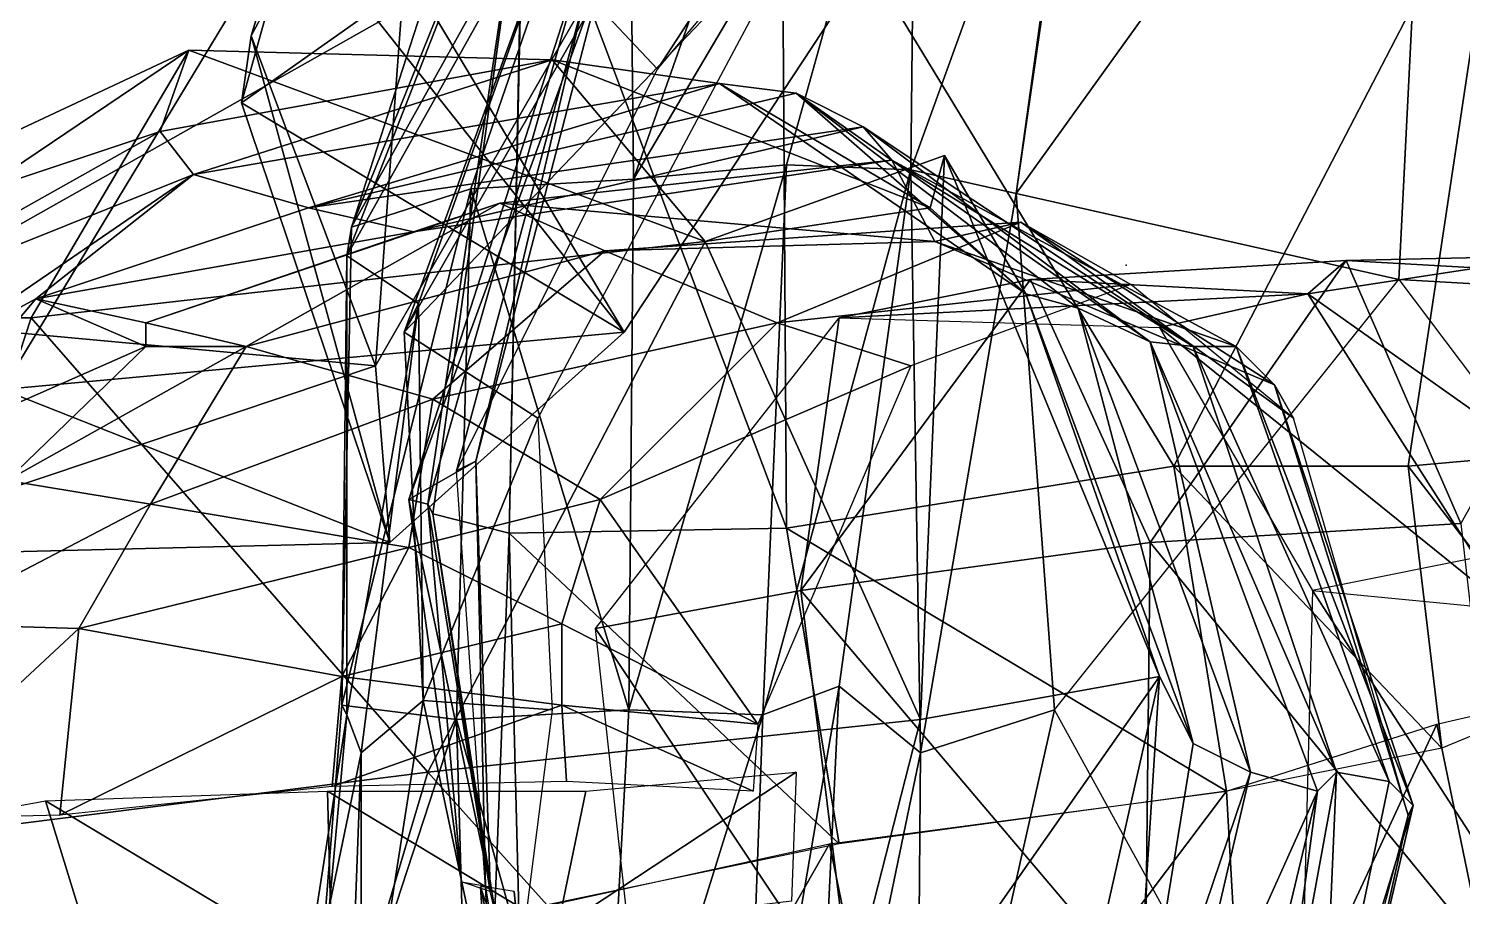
# Model space of a CAD drawing. Extents: x 4.9 to 9.1, y -6.1 to 13.5.
# Drawn here: x 7.4918 to 7.9915, y 12.5185 to 12.821 of the extents above; entities that cross this region are included whole.
import ezdxf

# ---------------------------------------------------------------- set-up
doc = ezdxf.new("R2010")
doc.units = 0
doc.layers.get('0').update_dxf_attribs({"linetype": 'CONTINUOUS'})

msp = doc.modelspace()

# ---------------------------------------------------------------- linework, layer by layer
at = {"color": 0}
for p in [(7.87431, 12.73853, -0.58), (7.87764, 12.55853, -0.58), (7.87764, 12.55853, -0.58), (7.87764, 12.55853, -0.58), (7.87764, 12.55853, -0.58)]:
    msp.add_point(p, dxfattribs=at)
for points in [[(7.83597, 12.76353, -0.82833), (7.88097, 13.08686, -0.85833), (7.86264, 12.94686, -0.88)], [(7.88097, 13.08686, -0.85833), (7.83597, 12.76353, -0.82833), (7.98097, 12.9652, -0.77333)], [(7.96931, 12.73353, -0.69), (7.98097, 12.9652, -0.77333), (7.83597, 12.76353, -0.82833)], [(7.96931, 12.73353, -0.69), (8.11597, 12.7252, -0.74), (7.98097, 12.9652, -0.77333)], [(8.14931, 12.94353, -0.80667), (7.98097, 12.9652, -0.77333), (8.11597, 12.7252, -0.74)], [(7.71097, 12.80686, -1.81), (7.80431, 12.9502, -1.97), (7.68597, 12.83353, -1.97667)], [(7.80431, 12.9502, -1.97), (7.71097, 12.80686, -1.81), (7.78097, 12.8902, -1.8)], [(7.80097, 12.9352, -0.965), (7.79931, 12.77186, -0.87833), (7.86264, 12.94686, -0.88)], [(7.83597, 12.76353, -0.82833), (7.86264, 12.94686, -0.88), (7.79931, 12.77186, -0.87833)], [(7.60597, 12.93853, -2.605), (7.56597, 12.7952, -2.59333), (7.56931, 12.81853, -2.705)], [(7.60597, 12.93853, -2.605), (7.61097, 12.82686, -2.49833), (7.56597, 12.7952, -2.59333)], [(7.60597, 12.93853, -2.605), (7.56931, 12.81853, -2.705), (7.62931, 12.9302, -2.765)], [(7.80097, 12.9352, -0.965), (7.75597, 12.9202, -1.02667), (7.70264, 12.76853, -1.00833)], [(7.70264, 12.76853, -1.00833), (7.75597, 12.77353, -0.94667), (7.80097, 12.9352, -0.965)], [(7.79931, 12.77186, -0.87833), (7.80097, 12.9352, -0.965), (7.75597, 12.77353, -0.94667)], [(7.61264, 12.70353, -2.77833), (7.62931, 12.9302, -2.765), (7.56931, 12.81853, -2.705)], [(7.62931, 12.9302, -2.765), (7.61264, 12.70353, -2.77833), (7.71431, 12.8802, -2.86833)], [(7.70097, 12.9252, -1.12), (7.65931, 12.92186, -1.295), (7.60431, 12.75186, -1.28667)], [(7.60431, 12.75186, -1.28667), (7.64597, 12.7652, -1.11833), (7.70097, 12.9252, -1.12)], [(7.67097, 12.91686, -1.45), (7.60431, 12.75186, -1.28667), (7.65931, 12.92186, -1.295)], [(7.70264, 12.76853, -1.00833), (7.70097, 12.9252, -1.12), (7.64597, 12.7652, -1.11833)], [(7.70097, 12.9252, -1.12), (7.70264, 12.76853, -1.00833), (7.75597, 12.9202, -1.02667)], [(7.68764, 12.89353, -1.595), (7.60264, 12.74186, -1.43667), (7.67097, 12.91686, -1.45)], [(7.60431, 12.75186, -1.28667), (7.67097, 12.91686, -1.45), (7.60264, 12.74186, -1.43667)], [(7.33431, 12.89353, -2.3), (7.48264, 12.6952, -2.40167), (7.59764, 12.8852, -2.30333)], [(7.60264, 12.74186, -1.43667), (7.68764, 12.89353, -1.595), (7.62764, 12.7252, -1.585)], [(7.68764, 12.89353, -1.595), (7.71931, 12.88353, -1.74333), (7.62264, 12.7152, -1.735)], [(7.62264, 12.7152, -1.735), (7.62764, 12.7252, -1.585), (7.68764, 12.89353, -1.595)], [(7.66431, 12.8902, -2.635), (7.75431, 12.89353, -2.79333), (7.75597, 12.64686, -2.77833)], [(7.89097, 12.66853, -2.85333), (7.75597, 12.64686, -2.77833), (7.75431, 12.89353, -2.79333)], [(7.75431, 12.89353, -2.79333), (8.00597, 12.8902, -2.87333), (7.89097, 12.66853, -2.85333)], [(7.66431, 12.8802, -2.47667), (7.66431, 12.8902, -2.635), (7.65931, 12.6452, -2.63667)], [(7.75597, 12.64686, -2.77833), (7.65931, 12.6452, -2.63667), (7.66431, 12.8902, -2.635)], [(7.97264, 12.66853, -2.86667), (7.89097, 12.66853, -2.85333), (8.00597, 12.8902, -2.87333)], [(8.00597, 12.8902, -2.87333), (8.08431, 12.67853, -2.86167), (7.97264, 12.66853, -2.86667)], [(7.69931, 12.7152, -2.415), (7.59764, 12.8852, -2.30333), (7.48264, 12.6952, -2.40167)], [(7.59764, 12.8852, -2.30333), (7.69931, 12.7152, -2.415), (7.79264, 12.85686, -2.35833)], [(7.76431, 12.86353, -1.86833), (7.62264, 12.7152, -1.735), (7.71931, 12.88353, -1.74333)], [(7.43097, 12.7202, -2.775), (7.71431, 12.8802, -2.86833), (7.61264, 12.70353, -2.77833)], [(7.71431, 12.8802, -2.86833), (7.43097, 12.7202, -2.775), (7.50931, 12.86686, -2.86)], [(7.66431, 12.8802, -2.47667), (7.63097, 12.6552, -2.295), (7.68764, 12.85353, -2.28833)], [(7.63097, 12.6552, -2.295), (7.66431, 12.8802, -2.47667), (7.63264, 12.65186, -2.48)], [(7.65931, 12.6452, -2.63667), (7.63264, 12.65186, -2.48), (7.66431, 12.8802, -2.47667)], [(7.25764, 12.71686, -2.76833), (7.50931, 12.86686, -2.86), (7.43097, 12.7202, -2.775)], [(7.50931, 12.86686, -2.86), (7.25764, 12.71686, -2.76833), (7.31431, 12.85686, -2.85833)], [(7.62264, 12.7152, -1.735), (7.76431, 12.86353, -1.86833), (7.66931, 12.6852, -1.85167)], [(7.61097, 12.82686, -2.49833), (7.79264, 12.85686, -2.35833), (7.69931, 12.7152, -2.415)], [(7.68764, 12.85353, -2.28833), (7.62431, 12.65686, -2.15167), (7.69264, 12.84353, -2.13333)], [(7.62431, 12.65686, -2.15167), (7.68764, 12.85353, -2.28833), (7.63097, 12.6552, -2.295)], [(7.64764, 12.6702, -2.00667), (7.69264, 12.84353, -2.13333), (7.62431, 12.65686, -2.15167)], [(7.69264, 12.84353, -2.13333), (7.64764, 12.6702, -2.00667), (7.68597, 12.83353, -1.97667)], [(7.68597, 12.83353, -1.97667), (7.64097, 12.66686, -1.82), (7.71097, 12.80686, -1.81)], [(7.64097, 12.66686, -1.82), (7.68597, 12.83353, -1.97667), (7.64764, 12.6702, -2.00667)], [(7.69931, 12.7152, -2.415), (7.56597, 12.7952, -2.59333), (7.61097, 12.82686, -2.49833)], [(7.61764, 12.64186, -2.59167), (7.56931, 12.81853, -2.705), (7.56597, 12.7952, -2.59333)], [(7.56931, 12.81853, -2.705), (7.61764, 12.64186, -2.59167), (7.61264, 12.70353, -2.77833)], [(7.53764, 12.7852, -0.42333), (7.36264, 12.72686, -0.34333), (7.54764, 12.81353, -0.28333)], [(7.40931, 12.7202, -0.175), (7.54764, 12.81353, -0.28333), (7.36264, 12.72686, -0.34333)], [(7.54764, 12.81353, -0.28333), (7.40931, 12.7202, -0.175), (7.49264, 12.7202, -0.11667)], [(7.49264, 12.7202, -0.11667), (7.72764, 12.74686, -0.15667), (7.54764, 12.81353, -0.28333)], [(7.54764, 12.81353, -0.28333), (7.67431, 12.8102, -0.30667), (7.53764, 12.7852, -0.42333)], [(7.67431, 12.8102, -0.30667), (7.54764, 12.81353, -0.28333), (7.72764, 12.74686, -0.15667)], [(7.54931, 12.7702, -0.48), (7.53764, 12.7852, -0.42333), (7.67431, 12.8102, -0.30667)], [(7.67431, 12.8102, -0.30667), (7.73264, 12.80186, -0.36), (7.54931, 12.7702, -0.48)], [(7.73264, 12.80186, -0.36), (7.67431, 12.8102, -0.30667), (7.80597, 12.75853, -0.21667)], [(7.72764, 12.74686, -0.15667), (7.80597, 12.75853, -0.21667), (7.67431, 12.8102, -0.30667)], [(7.58931, 12.75853, -0.54167), (7.54931, 12.7702, -0.48), (7.73264, 12.80186, -0.36)], [(7.73264, 12.80186, -0.36), (7.75931, 12.79853, -0.41833), (7.58931, 12.75853, -0.54167)], [(7.75931, 12.79853, -0.41833), (7.73264, 12.80186, -0.36), (7.83931, 12.72853, -0.28)], [(7.80597, 12.75853, -0.21667), (7.83931, 12.72853, -0.28), (7.73264, 12.80186, -0.36)], [(7.78264, 12.78686, -0.46), (7.58931, 12.75853, -0.54167), (7.75931, 12.79853, -0.41833)], [(7.75931, 12.79853, -0.41833), (7.88264, 12.71186, -0.38667), (7.78264, 12.78686, -0.46)], [(7.88264, 12.71186, -0.38667), (7.75931, 12.79853, -0.41833), (7.85764, 12.72353, -0.33667)], [(7.83931, 12.72853, -0.28), (7.85764, 12.72353, -0.33667), (7.75931, 12.79853, -0.41833)], [(7.56597, 12.7952, -2.59333), (7.69931, 12.7152, -2.415), (7.61764, 12.64186, -2.59167)], [(7.58931, 12.75853, -0.54167), (7.78264, 12.78686, -0.46), (7.62597, 12.7502, -0.58)], [(7.79264, 12.7752, -0.48833), (7.62597, 12.7502, -0.58), (7.78264, 12.78686, -0.46)], [(7.78264, 12.78686, -0.46), (7.89764, 12.7102, -0.40833), (7.79264, 12.7752, -0.48833)], [(7.89764, 12.7102, -0.40833), (7.78264, 12.78686, -0.46), (7.88264, 12.71186, -0.38667)], [(7.36264, 12.72686, -0.34333), (7.53764, 12.7852, -0.42333), (7.41597, 12.71686, -0.485)], [(7.54931, 12.7702, -0.48), (7.41597, 12.71686, -0.485), (7.53764, 12.7852, -0.42333)], [(7.72764, 12.74686, -0.15667), (7.81097, 12.77686, -0.22333), (7.80597, 12.75853, -0.21667)], [(7.81097, 12.77686, -0.22333), (7.72764, 12.74686, -0.15667), (7.80264, 12.5802, -0.105)], [(7.80264, 12.5802, -0.105), (7.88597, 12.5952, -0.16), (7.81097, 12.77686, -0.22333)], [(7.83931, 12.72853, -0.28), (7.80597, 12.75853, -0.21667), (7.81097, 12.77686, -0.22333)], [(7.83931, 12.72853, -0.28), (7.81097, 12.77686, -0.22333), (7.88597, 12.5952, -0.16)], [(7.62597, 12.7502, -0.58), (7.79264, 12.7752, -0.48833), (7.65597, 12.7602, -0.60667)], [(7.80764, 12.74686, -0.51333), (7.65597, 12.7602, -0.60667), (7.79264, 12.7752, -0.48833)], [(7.75597, 12.77353, -0.94667), (7.70264, 12.76853, -1.00833), (7.70097, 12.58353, -1.01333)], [(7.70097, 12.58353, -1.01333), (7.74764, 12.58186, -0.96), (7.75597, 12.77353, -0.94667)], [(7.79931, 12.77186, -0.87833), (7.75597, 12.77353, -0.94667), (7.74764, 12.58186, -0.96)], [(7.74764, 12.58186, -0.96), (7.77431, 12.59186, -0.90167), (7.79931, 12.77186, -0.87833)], [(7.80264, 12.56853, -0.88333), (7.79931, 12.77186, -0.87833), (7.77431, 12.59186, -0.90167)], [(7.79264, 12.7752, -0.48833), (7.91264, 12.7102, -0.43), (7.80764, 12.74686, -0.51333)], [(7.91264, 12.7102, -0.43), (7.79264, 12.7752, -0.48833), (7.89764, 12.7102, -0.40833)], [(7.79931, 12.77186, -0.87833), (7.80264, 12.56853, -0.88333), (7.83597, 12.76353, -0.82833)], [(7.41597, 12.71686, -0.485), (7.54931, 12.7702, -0.48), (7.45431, 12.7052, -0.54)], [(7.49431, 12.72686, -0.62), (7.45431, 12.7052, -0.54), (7.54931, 12.7702, -0.48)], [(7.54931, 12.7702, -0.48), (7.58931, 12.75853, -0.54167), (7.49431, 12.72686, -0.62)], [(7.64597, 12.7652, -1.11833), (7.70097, 12.58353, -1.01333), (7.70264, 12.76853, -1.00833)], [(7.64597, 12.7652, -1.11833), (7.60431, 12.75186, -1.28667), (7.60097, 12.5852, -1.29)], [(7.60097, 12.5852, -1.29), (7.64097, 12.5802, -1.115), (7.64597, 12.7652, -1.11833)], [(7.70097, 12.58353, -1.01333), (7.64597, 12.7652, -1.11833), (7.64097, 12.5802, -1.115)], [(7.84931, 12.58353, -0.79833), (7.83597, 12.76353, -0.82833), (7.80264, 12.56853, -0.88333)], [(7.83597, 12.76353, -0.82833), (7.84931, 12.58353, -0.79833), (7.96931, 12.73353, -0.69)], [(7.62597, 12.7502, -0.58), (7.49431, 12.72686, -0.62), (7.58931, 12.75853, -0.54167)], [(7.53264, 12.71853, -0.66), (7.65597, 12.7602, -0.60667), (7.56764, 12.7102, -0.69667)], [(7.65597, 12.7602, -0.60667), (7.53264, 12.71853, -0.66), (7.62597, 12.7502, -0.58)], [(7.69264, 12.74353, -0.62667), (7.56764, 12.7102, -0.69667), (7.65597, 12.7602, -0.60667)], [(7.65597, 12.7602, -0.60667), (7.80764, 12.74686, -0.51333), (7.69264, 12.74353, -0.62667)], [(7.60264, 12.74186, -1.43667), (7.60097, 12.5852, -1.29), (7.60431, 12.75186, -1.28667)], [(7.69264, 12.74353, -0.62667), (7.83764, 12.75353, -0.56667), (7.75264, 12.71853, -0.68)], [(7.83764, 12.75353, -0.56667), (7.69264, 12.74353, -0.62667), (7.80764, 12.74686, -0.51333)], [(7.87597, 12.73186, -0.64), (7.75264, 12.71853, -0.68), (7.83764, 12.75353, -0.56667)], [(7.80764, 12.74686, -0.51333), (7.92597, 12.69686, -0.47667), (7.83764, 12.75353, -0.56667)], [(7.83764, 12.75353, -0.56667), (7.93264, 12.6852, -0.50333), (7.87597, 12.73186, -0.64)], [(7.93264, 12.6852, -0.50333), (7.83764, 12.75353, -0.56667), (7.92597, 12.69686, -0.47667)], [(7.72764, 12.74686, -0.15667), (7.49264, 12.7202, -0.11667), (7.63097, 12.56186, -0.03667)], [(7.49431, 12.72686, -0.62), (7.62597, 12.7502, -0.58), (7.53264, 12.71853, -0.66)], [(7.63097, 12.56186, -0.03667), (7.80264, 12.5802, -0.105), (7.72764, 12.74686, -0.15667)], [(7.92597, 12.69686, -0.47667), (7.80764, 12.74686, -0.51333), (7.91264, 12.7102, -0.43)], [(7.56764, 12.7102, -0.69667), (7.69264, 12.74353, -0.62667), (7.63264, 12.69186, -0.75833)], [(7.60097, 12.5852, -1.29), (7.60264, 12.74186, -1.43667), (7.60264, 12.58186, -1.44667)], [(7.62764, 12.7252, -1.585), (7.60264, 12.58186, -1.44667), (7.60264, 12.74186, -1.43667)], [(7.75264, 12.71853, -0.68), (7.63264, 12.69186, -0.75833), (7.69264, 12.74353, -0.62667)], [(7.93764, 12.72853, -0.56667), (8.02431, 12.74186, -0.69333), (7.95097, 12.7402, -0.775)], [(7.93764, 12.72853, -0.56667), (8.07431, 12.63186, -0.63833), (8.02431, 12.74186, -0.69333)], [(8.03931, 12.7352, -0.85833), (7.95097, 12.7402, -0.775), (8.02431, 12.74186, -0.69333)], [(7.95097, 12.7402, -0.775), (7.84097, 12.73353, -0.66), (7.93764, 12.72853, -0.56667)], [(7.84097, 12.73353, -0.66), (7.95097, 12.7402, -0.775), (7.88264, 12.64186, -0.835)], [(7.99097, 12.64853, -0.91167), (7.88264, 12.64186, -0.835), (7.95097, 12.7402, -0.775)], [(7.95097, 12.7402, -0.775), (8.03931, 12.7352, -0.85833), (7.99097, 12.64853, -0.91167)], [(7.75264, 12.71853, -0.68), (7.87597, 12.73186, -0.64), (7.79931, 12.70353, -0.70667)], [(7.77431, 12.7202, -0.575), (7.84097, 12.73353, -0.66), (7.76097, 12.6252, -0.73)], [(7.88264, 12.64186, -0.835), (7.76097, 12.6252, -0.73), (7.84097, 12.73353, -0.66)], [(7.77431, 12.7202, -0.575), (7.93764, 12.72853, -0.56667), (7.84097, 12.73353, -0.66)], [(8.11597, 12.7252, -0.74), (7.96931, 12.73353, -0.69), (8.10764, 12.5502, -0.745)], [(7.53264, 12.7102, -0.65667), (7.44931, 12.67353, -0.65667), (7.49431, 12.72686, -0.62)], [(7.45431, 12.7052, -0.54), (7.49431, 12.72686, -0.62), (7.44931, 12.67353, -0.65667)], [(7.49431, 12.72686, -0.62), (7.53264, 12.71853, -0.66), (7.53264, 12.7102, -0.65667)], [(7.93764, 12.72853, -0.56667), (7.77431, 12.7202, -0.575), (7.88597, 12.71686, -0.49333)], [(7.85764, 12.72353, -0.33667), (7.83931, 12.72853, -0.28), (7.89764, 12.57186, -0.22667)], [(7.88597, 12.5952, -0.16), (7.89764, 12.57186, -0.22667), (7.83931, 12.72853, -0.28)], [(7.88597, 12.71686, -0.49333), (8.00764, 12.61853, -0.51), (7.93764, 12.72853, -0.56667)], [(8.07431, 12.63186, -0.63833), (7.93764, 12.72853, -0.56667), (8.00764, 12.61853, -0.51)], [(7.60264, 12.58186, -1.44667), (7.62764, 12.7252, -1.585), (7.60764, 12.56853, -1.58667)], [(7.62931, 12.58686, -1.73667), (7.60764, 12.56853, -1.58667), (7.62764, 12.7252, -1.585)], [(7.62764, 12.7252, -1.585), (7.62264, 12.7152, -1.735), (7.62931, 12.58686, -1.73667)], [(7.88264, 12.71186, -0.38667), (7.85764, 12.72353, -0.33667), (7.91764, 12.56186, -0.28333)], [(7.89764, 12.57186, -0.22667), (7.91764, 12.56186, -0.28333), (7.85764, 12.72353, -0.33667)], [(7.43264, 12.53686, -0.08833), (7.49264, 12.7202, -0.11667), (7.40931, 12.7202, -0.175)], [(7.61264, 12.70353, -2.77833), (7.41431, 12.63686, -2.59667), (7.43097, 12.7202, -2.775)], [(7.43264, 12.53686, -0.08833), (7.63097, 12.56186, -0.03667), (7.49264, 12.7202, -0.11667)], [(7.56764, 12.7102, -0.69667), (7.53264, 12.7102, -0.65667), (7.53264, 12.71853, -0.66)], [(7.63264, 12.69186, -0.75833), (7.75264, 12.71853, -0.68), (7.69097, 12.65686, -0.765)], [(7.76097, 12.6252, -0.73), (7.68931, 12.61186, -0.61833), (7.77431, 12.7202, -0.575)], [(7.79931, 12.70353, -0.70667), (7.69097, 12.65686, -0.765), (7.75264, 12.71853, -0.68)], [(8.00764, 12.61853, -0.51), (7.88597, 12.71686, -0.49333), (7.93931, 12.6252, -0.44833)], [(7.48264, 12.6952, -2.40167), (7.61764, 12.64186, -2.59167), (7.69931, 12.7152, -2.415)], [(7.66931, 12.6852, -1.85167), (7.62931, 12.58686, -1.73667), (7.62264, 12.7152, -1.735)], [(7.88264, 12.71186, -0.38667), (7.94764, 12.56186, -0.365), (7.89764, 12.7102, -0.40833)], [(7.94764, 12.56186, -0.365), (7.88264, 12.71186, -0.38667), (7.94097, 12.5552, -0.34667)], [(7.91764, 12.56186, -0.28333), (7.94097, 12.5552, -0.34667), (7.88264, 12.71186, -0.38667)], [(7.44931, 12.67353, -0.65667), (7.53264, 12.7102, -0.65667), (7.48431, 12.66353, -0.695)], [(7.48431, 12.66353, -0.695), (7.56764, 12.7102, -0.69667), (7.53431, 12.6552, -0.74667)], [(7.56764, 12.7102, -0.69667), (7.48431, 12.66353, -0.695), (7.53264, 12.7102, -0.65667)], [(7.63264, 12.69186, -0.75833), (7.53431, 12.6552, -0.74667), (7.56764, 12.7102, -0.69667)], [(7.89764, 12.7102, -0.40833), (7.96597, 12.55853, -0.38333), (7.91264, 12.7102, -0.43)], [(7.96597, 12.55853, -0.38333), (7.89764, 12.7102, -0.40833), (7.94764, 12.56186, -0.365)], [(7.91264, 12.7102, -0.43), (7.97431, 12.5502, -0.40333), (7.92597, 12.69686, -0.47667)], [(7.97431, 12.5502, -0.40333), (7.91264, 12.7102, -0.43), (7.96597, 12.55853, -0.38333)], [(7.41431, 12.63686, -2.59667), (7.61264, 12.70353, -2.77833), (7.61764, 12.64186, -2.59167)], [(7.69097, 12.65686, -0.765), (7.79931, 12.70353, -0.70667), (7.74597, 12.57853, -0.78833)], [(7.92597, 12.69686, -0.47667), (7.97264, 12.54686, -0.40667), (7.93264, 12.6852, -0.50333)], [(7.97264, 12.54686, -0.40667), (7.92597, 12.69686, -0.47667), (7.97431, 12.5502, -0.40333)], [(7.61764, 12.64186, -2.59167), (7.48264, 12.6952, -2.40167), (7.41431, 12.63686, -2.59667)], [(7.53431, 12.6552, -0.74667), (7.63264, 12.69186, -0.75833), (7.62431, 12.6402, -0.825)], [(7.69097, 12.65686, -0.765), (7.62431, 12.6402, -0.825), (7.63264, 12.69186, -0.75833)], [(7.62931, 12.58686, -1.73667), (7.66931, 12.6852, -1.85167), (7.67431, 12.58353, -1.85)], [(8.03264, 12.5902, -2.805), (7.97264, 12.66853, -2.86667), (8.08431, 12.67853, -2.86167)], [(7.62431, 12.65686, -2.15167), (7.65264, 12.52186, -2.00833), (7.64764, 12.6702, -2.00667)], [(7.64764, 12.6702, -2.00667), (7.65097, 12.52186, -1.81), (7.64097, 12.66686, -1.82)], [(7.65097, 12.52186, -1.81), (7.64764, 12.6702, -2.00667), (7.65264, 12.52186, -2.00833)], [(7.75597, 12.64686, -2.77833), (7.89097, 12.66853, -2.85333), (7.90931, 12.5552, -2.79333)], [(7.98431, 12.5702, -2.80667), (7.90931, 12.5552, -2.79333), (7.89097, 12.66853, -2.85333)], [(7.89097, 12.66853, -2.85333), (7.97264, 12.66853, -2.86667), (7.98431, 12.5702, -2.80667)], [(8.03264, 12.5902, -2.805), (7.98431, 12.5702, -2.80667), (7.97264, 12.66853, -2.86667)], [(7.53431, 12.6552, -0.74667), (7.45431, 12.61353, -0.71667), (7.48431, 12.66353, -0.695)], [(7.65264, 12.52186, -2.00833), (7.62431, 12.65686, -2.15167), (7.64264, 12.52353, -2.15333)], [(7.63097, 12.6552, -2.295), (7.64264, 12.52353, -2.15333), (7.62431, 12.65686, -2.15167)], [(7.62431, 12.6402, -0.825), (7.69097, 12.65686, -0.765), (7.67764, 12.61353, -0.80167)], [(7.74597, 12.57853, -0.78833), (7.67764, 12.61353, -0.80167), (7.69097, 12.65686, -0.765)], [(7.45431, 12.61353, -0.71667), (7.53431, 12.6552, -0.74667), (7.50931, 12.61186, -0.785)], [(7.62431, 12.6402, -0.825), (7.50931, 12.61186, -0.785), (7.53431, 12.6552, -0.74667)], [(7.64264, 12.52353, -2.15333), (7.63097, 12.6552, -2.295), (7.65264, 12.5202, -2.305)], [(7.63264, 12.65186, -2.48), (7.65264, 12.5202, -2.305), (7.63097, 12.6552, -2.295)], [(7.65264, 12.5202, -2.305), (7.63264, 12.65186, -2.48), (7.65431, 12.51353, -2.48167)], [(7.65931, 12.6452, -2.63667), (7.65431, 12.51353, -2.48167), (7.63264, 12.65186, -2.48)], [(7.65931, 12.6452, -2.63667), (7.75597, 12.64686, -2.77833), (7.77431, 12.53686, -2.77)], [(7.90931, 12.5552, -2.79333), (7.77431, 12.53686, -2.77), (7.75597, 12.64686, -2.77833)], [(7.88264, 12.64186, -0.835), (7.99097, 12.64853, -0.91167), (8.00931, 12.48686, -0.9)], [(7.65431, 12.51353, -2.48167), (7.65931, 12.6452, -2.63667), (7.66264, 12.51353, -2.64167)], [(7.77431, 12.53686, -2.77), (7.66264, 12.51353, -2.64167), (7.65931, 12.6452, -2.63667)], [(7.76097, 12.6252, -0.73), (7.88264, 12.64186, -0.835), (7.88097, 12.48353, -0.82)], [(8.00931, 12.48686, -0.9), (7.88097, 12.48353, -0.82), (7.88264, 12.64186, -0.835)], [(7.50931, 12.61186, -0.785), (7.62431, 12.6402, -0.825), (7.60097, 12.5952, -0.86833)], [(7.67764, 12.61353, -0.80167), (7.60097, 12.5952, -0.86833), (7.62431, 12.6402, -0.825)], [(7.93931, 12.6252, -0.44), (8.01264, 12.51186, -0.51167), (8.00597, 12.63853, -0.50833)], [(7.68931, 12.61186, -0.61833), (7.76097, 12.6252, -0.73), (7.77931, 12.47686, -0.72333)], [(7.88097, 12.48353, -0.82), (7.77931, 12.47686, -0.72333), (7.76097, 12.6252, -0.73)], [(8.01264, 12.51186, -0.51167), (7.93931, 12.6252, -0.44), (7.93597, 12.5002, -0.45)], [(7.50931, 12.61186, -0.785), (7.43764, 12.5452, -0.73333), (7.45431, 12.61353, -0.71667)], [(7.43764, 12.5452, -0.73333), (7.50931, 12.61186, -0.785), (7.50264, 12.54686, -0.79)], [(7.60097, 12.5952, -0.86833), (7.50264, 12.54686, -0.79), (7.50931, 12.61186, -0.785)], [(7.60097, 12.5952, -0.86833), (7.67764, 12.61353, -0.80167), (7.67764, 12.5852, -0.82)], [(7.74597, 12.57853, -0.78833), (7.67764, 12.5852, -0.82), (7.67764, 12.61353, -0.80167)], [(7.77931, 12.47686, -0.72333), (7.70597, 12.4602, -0.60667), (7.68931, 12.61186, -0.61833)], [(7.50264, 12.54686, -0.79), (7.60097, 12.5952, -0.86833), (7.59764, 12.55686, -0.87667)], [(7.67764, 12.5852, -0.82), (7.59764, 12.55686, -0.87667), (7.60097, 12.5952, -0.86833)], [(7.77431, 12.59186, -0.90167), (7.74764, 12.58186, -0.96), (7.74097, 12.39686, -0.94167)], [(7.74097, 12.39686, -0.94167), (7.76431, 12.38353, -0.865), (7.77431, 12.59186, -0.90167)], [(7.76097, 12.41686, -0.11333), (7.84764, 12.4252, -0.18167), (7.88597, 12.5952, -0.16)], [(7.88597, 12.5952, -0.16), (7.80264, 12.5802, -0.105), (7.76097, 12.41686, -0.11333)], [(7.80264, 12.56853, -0.88333), (7.77431, 12.59186, -0.90167), (7.76431, 12.38353, -0.865)], [(7.87597, 12.43853, -0.25833), (7.88597, 12.5952, -0.16), (7.84764, 12.4252, -0.18167)], [(7.88597, 12.5952, -0.16), (7.87597, 12.43853, -0.25833), (7.89764, 12.57186, -0.22667)], [(7.65764, 12.45353, -1.86167), (7.60764, 12.44853, -1.73833), (7.62931, 12.58686, -1.73667)], [(7.60764, 12.56853, -1.58667), (7.62931, 12.58686, -1.73667), (7.60764, 12.44853, -1.73833)], [(7.62931, 12.58686, -1.73667), (7.67431, 12.58353, -1.85), (7.65764, 12.45353, -1.86167)], [(8.03264, 12.5902, -2.805), (8.00764, 12.45686, -2.85667), (7.98264, 12.57853, -2.805)], [(7.60764, 12.56853, -1.58667), (7.57931, 12.43186, -1.44833), (7.60264, 12.58186, -1.44667)], [(7.58764, 12.41686, -1.27), (7.60264, 12.58186, -1.44667), (7.57931, 12.43186, -1.44833)], [(7.60264, 12.58186, -1.44667), (7.58764, 12.41686, -1.27), (7.60097, 12.5852, -1.29)], [(7.64097, 12.5802, -1.115), (7.60097, 12.5852, -1.29), (7.58764, 12.41686, -1.27)], [(7.59764, 12.55686, -0.87667), (7.67764, 12.5852, -0.82), (7.67931, 12.55853, -0.82333)], [(7.64097, 12.5802, -1.115), (7.69097, 12.4002, -1.00167), (7.70097, 12.58353, -1.01333)], [(7.67764, 12.5852, -0.82), (7.74597, 12.57853, -0.78833), (7.74431, 12.5552, -0.79)], [(7.74431, 12.5552, -0.79), (7.67931, 12.55853, -0.82333), (7.67764, 12.5852, -0.82)], [(7.74764, 12.58186, -0.96), (7.70097, 12.58353, -1.01333), (7.69097, 12.4002, -1.00167)], [(7.69097, 12.4002, -1.00167), (7.74097, 12.39686, -0.94167), (7.74764, 12.58186, -0.96)], [(7.84931, 12.58353, -0.79833), (7.80264, 12.56853, -0.88333), (7.80097, 12.36853, -0.815)], [(7.80097, 12.36853, -0.815), (7.95097, 12.39853, -0.69833), (7.84931, 12.58353, -0.79833)], [(7.58764, 12.41686, -1.27), (7.64597, 12.40686, -1.11), (7.64097, 12.5802, -1.115)], [(7.63097, 12.56186, -0.03667), (7.76097, 12.41686, -0.11333), (7.80264, 12.5802, -0.105)], [(7.69097, 12.4002, -1.00167), (7.64097, 12.5802, -1.115), (7.64597, 12.40686, -1.11)], [(7.98264, 12.57853, -2.805), (7.91597, 12.4352, -2.85), (7.90931, 12.5552, -2.79333)], [(7.91597, 12.4352, -2.85), (7.98264, 12.57853, -2.805), (8.00764, 12.45686, -2.85667)], [(7.91764, 12.56186, -0.28333), (7.89764, 12.57186, -0.22667), (7.87597, 12.43853, -0.25833)], [(7.57931, 12.43186, -1.44833), (7.60764, 12.56853, -1.58667), (7.60264, 12.4352, -1.59333)], [(7.60764, 12.44853, -1.73833), (7.60264, 12.4352, -1.59333), (7.60764, 12.56853, -1.58667)], [(7.76431, 12.38353, -0.865), (7.80097, 12.36853, -0.815), (7.80264, 12.56853, -0.88333)], [(7.43264, 12.53686, -0.08833), (7.57931, 12.38853, -0.08833), (7.63097, 12.56186, -0.03667)], [(7.76097, 12.41686, -0.11333), (7.63097, 12.56186, -0.03667), (7.57931, 12.38853, -0.08833)], [(7.67597, 12.50686, -0.82), (7.75931, 12.56186, -0.78), (7.75764, 12.51686, -0.78333)], [(7.75931, 12.56186, -0.78), (7.67597, 12.50686, -0.82), (7.68597, 12.5552, -0.82667)], [(7.87597, 12.43853, -0.25833), (7.88931, 12.4402, -0.31), (7.91764, 12.56186, -0.28333)], [(7.94097, 12.5552, -0.34667), (7.91764, 12.56186, -0.28333), (7.88931, 12.4402, -0.31)], [(7.94264, 12.44686, -0.40167), (7.94764, 12.56186, -0.365), (7.92597, 12.44353, -0.37167)], [(7.94097, 12.5552, -0.34667), (7.92597, 12.44353, -0.37167), (7.94764, 12.56186, -0.365)], [(7.94764, 12.56186, -0.365), (7.94264, 12.44686, -0.40167), (7.96597, 12.55853, -0.38333)], [(7.97431, 12.5502, -0.40333), (7.96597, 12.55853, -0.38333), (7.94264, 12.44686, -0.40167)], [(7.43431, 12.5402, -0.73167), (7.49764, 12.55186, -0.79333), (7.51764, 12.48686, -0.78167)], [(7.49764, 12.55186, -0.79333), (7.59597, 12.5552, -0.87667), (7.59764, 12.49186, -0.855)], [(7.59764, 12.49186, -0.855), (7.51764, 12.48686, -0.78167), (7.49764, 12.55186, -0.79333)], [(7.59597, 12.5552, -0.87667), (7.68597, 12.5552, -0.82667), (7.67597, 12.50686, -0.82)], [(7.67597, 12.50686, -0.82), (7.59764, 12.49186, -0.855), (7.59597, 12.5552, -0.87667)], [(7.90931, 12.5552, -2.79333), (7.79764, 12.40686, -2.78), (7.77097, 12.53686, -2.77833)], [(7.79764, 12.40686, -2.78), (7.90931, 12.5552, -2.79333), (7.91597, 12.4352, -2.85)], [(7.88931, 12.4402, -0.31), (7.91431, 12.44353, -0.35833), (7.94097, 12.5552, -0.34667)], [(7.92597, 12.44353, -0.37167), (7.94097, 12.5552, -0.34667), (7.91431, 12.44353, -0.35833)], [(7.94264, 12.44686, -0.40167), (7.94931, 12.44186, -0.435), (7.97431, 12.5502, -0.40333)], [(7.97264, 12.54686, -0.40667), (7.97431, 12.5502, -0.40333), (7.94931, 12.44186, -0.435)], [(7.94931, 12.44186, -0.435), (7.95264, 12.4702, -0.48), (7.97264, 12.54686, -0.40667)], [(8.10097, 12.3702, -0.75), (8.10764, 12.5502, -0.745), (7.95097, 12.39853, -0.69833)], [(7.43264, 12.53686, -0.08833), (7.41431, 12.37186, -0.18333), (7.57931, 12.38853, -0.08833)], [(7.51764, 12.48686, -0.78167), (7.45931, 12.47686, -0.705), (7.43431, 12.5402, -0.73167)], [(7.77097, 12.53686, -2.77833), (7.68764, 12.3902, -2.635), (7.66431, 12.51353, -2.63333)], [(7.68764, 12.3902, -2.635), (7.77097, 12.53686, -2.77833), (7.79764, 12.40686, -2.78)], [(7.65097, 12.52186, -2.005), (7.64931, 12.52186, -2.15833), (7.65764, 12.38853, -2.155)], [(7.67764, 12.38853, -2.305), (7.65764, 12.38853, -2.155), (7.64931, 12.52186, -2.15833)], [(7.64931, 12.52186, -2.15833), (7.65264, 12.51186, -2.29667), (7.67764, 12.38853, -2.305)], [(7.66097, 12.5202, -1.81167), (7.65097, 12.52186, -2.005), (7.67431, 12.38186, -2.00833)], [(7.65764, 12.38853, -2.155), (7.67431, 12.38186, -2.00833), (7.65097, 12.52186, -2.005)], [(7.67431, 12.38186, -2.00833), (7.68097, 12.37186, -1.80833), (7.66097, 12.5202, -1.81167)]]:
    msp.add_3dface(points, dxfattribs=at)

doc.saveas('drawing.dxf')
